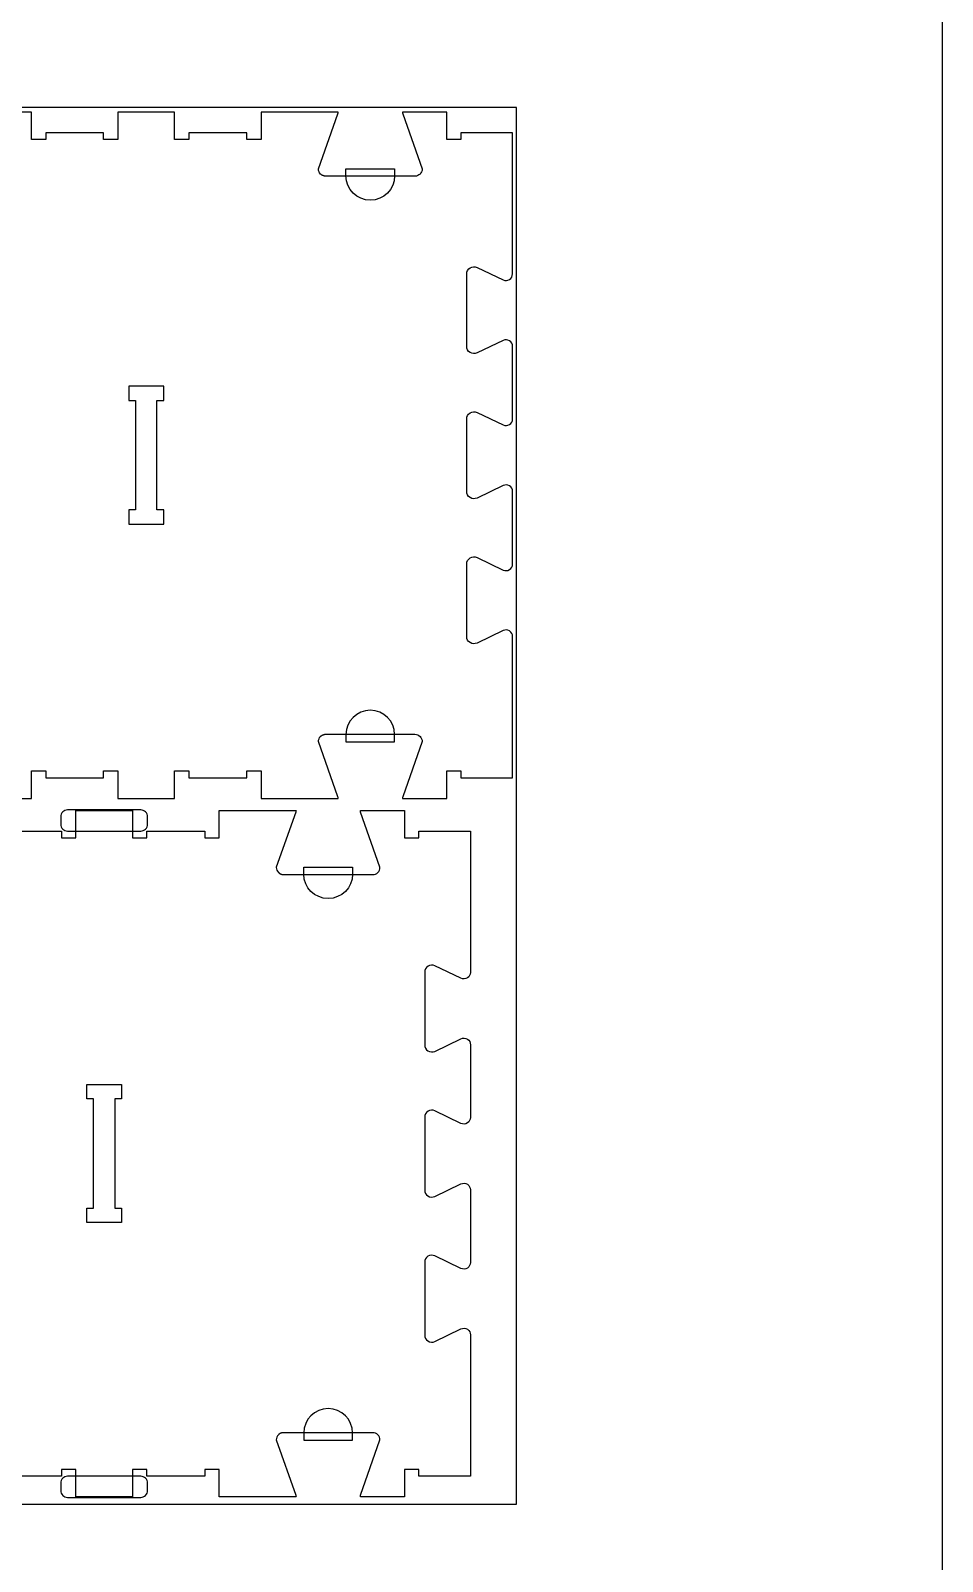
# Model space of a CAD drawing. Extents: x -10701 to -7518, y -36097 to -28504.
# Drawn here: x -8314 to -7518, y -31798 to -30461 of the extents above; entities that cross this region are included whole.
import ezdxf

# ---------------------------------------------------------------- set-up
doc = ezdxf.new("R2010")
doc.units = 0
for name, color, linetype in [('0_SHEET_SPRUCEPLY_2440X122', 1, 'CONTINUOUS'), ('3_ANYTOOL_CUTTHROUGH_INSID', 4, 'CONTINUOUS'), ('4_ANYTOOL_CUTTHROUGH_OUTSI', 5, 'CONTINUOUS'), ('5_ANYTOOL_HALF_MILL_9MM_IN', 3, 'CONTINUOUS'), ('DONOTCUT', 18, 'CONTINUOUS')]:
    doc.layers.add(name, color=color, linetype=linetype)

msp = doc.modelspace()

# ---------------------------------------------------------------- linework, layer by layer
at = {"layer": '0_SHEET_SPRUCEPLY_2440X122'}
msp.add_lwpolyline([(-10329.7, -30527.8), (-10329.7, -31747.8), (-7889.7, -31747.8), (-7889.7, -30527.8)], close=True, dxfattribs=at)
at = {"layer": '3_ANYTOOL_CUTTHROUGH_INSID', "color": 4}
for points in [[(-8227.9, -30891.9), (-8197.7, -30891.9), (-8197.7, -30879.4), (-8203.7, -30879.4), (-8203.7, -30783.9), (-8197.7, -30783.9), (-8197.7, -30771.4), (-8228.2, -30771.4), (-8228.2, -30783.9), (-8222.2, -30783.9), (-8222.2, -30879.4), (-8228.2, -30879.4), (-8228.2, -30891.9)], [(-8264.7, -31381.4), (-8234.4, -31381.4), (-8234.4, -31393.9), (-8240.4, -31393.9), (-8240.4, -31489.4), (-8234.4, -31489.4), (-8234.4, -31501.9), (-8264.9, -31501.9), (-8264.9, -31489.4), (-8258.9, -31489.4), (-8258.9, -31393.9), (-8264.9, -31393.9), (-8264.9, -31381.4)]]:
    msp.add_lwpolyline(points, close=True, dxfattribs=at)
at = {"layer": '4_ANYTOOL_CUTTHROUGH_OUTSI', "color": 5}
for points in [[(-8380.4, -31131.4), (-8313.2, -31131.4), (-8313.2, -31107.4), (-8300.7, -31107.4), (-8300.7, -31113.4), (-8250.2, -31113.4), (-8250.2, -31107.4), (-8237.7, -31107.4), (-8237.7, -31131.4), (-8188.2, -31131.4), (-8188.2, -31107.6), (-8188.2, -31107.4), (-8187.9, -31107.4), (-8175.7, -31107.4), (-8175.7, -31113.4), (-8125.2, -31113.4), (-8125.2, -31107.4), (-8112.7, -31107.4), (-8112.7, -31131.4), (-8062.9, -31131.4), (-8045.5, -31131.4), (-8045.5, -31131.4, 0.061486), (-8045.7, -31130), (-8062.6, -31081.7), (-8062.6, -31081.7), (-8062.6, -31081.6), (-8062.6, -31081.6, -0.198912), (-8060.8, -31077.2), (-8060.7, -31077.1), (-8060.6, -31077), (-8060.5, -31076.9), (-8060.4, -31076.8), (-8060.2, -31076.7), (-8060.1, -31076.6), (-8060, -31076.5), (-8059.9, -31076.4), (-8059.7, -31076.3), (-8059.6, -31076.3), (-8059.5, -31076.2), (-8059.3, -31076.1), (-8059.2, -31076), (-8059.1, -31076), (-8058.9, -31075.9), (-8058.8, -31075.8), (-8058.6, -31075.8), (-8058.5, -31075.7), (-8058.3, -31075.7), (-8058.2, -31075.6), (-8058, -31075.6), (-8057.9, -31075.5), (-8057.7, -31075.5), (-8057.6, -31075.5), (-8057.4, -31075.5), (-8057.3, -31075.4), (-8057.1, -31075.4), (-8057, -31075.4), (-8056.8, -31075.4), (-8056.7, -31075.4), (-8056.5, -31075.4), (-8056.4, -31075.4), (-7978.4, -31075.4, -0.414214), (-7972.1, -31081.6), (-7972.1, -31081.7), (-7972.2, -31081.7), (-7989, -31130), (-7989, -31130, 0.061485), (-7989.3, -31131.4), (-7950.7, -31131.4), (-7950.7, -31107.6), (-7950.7, -31107.4), (-7938.2, -31107.4), (-7938.2, -31113.4), (-7893.2, -31113.4), (-7893.2, -30990), (-7893.2, -30990, 0.551268), (-7901.4, -30984.8), (-7924.2, -30995.7, -0.551268), (-7933.2, -30990), (-7933.2, -30926.6, -0.551268), (-7924.2, -30921), (-7901.4, -30931.9, 0.551268), (-7893.2, -30926.7), (-7893.2, -30863.3, 0.551268), (-7901.4, -30858.1), (-7924.2, -30869, -0.551268), (-7933.2, -30863.3), (-7933.2, -30799.9, -0.257375), (-7930.3, -30794.6, -0.257375), (-7924.2, -30794.3), (-7901.4, -30805.2, 0.551268), (-7893.2, -30800), (-7893.2, -30736.6, 0.551268), (-7901.4, -30731.4), (-7924.2, -30742.3, -0.551268), (-7933.2, -30736.6), (-7933.2, -30673.2, -0.551268), (-7924.2, -30667.6), (-7901.4, -30678.5, 0.257375), (-7895.9, -30678.1, 0.257375), (-7893.2, -30673.3), (-7893.2, -30549.9), (-7938.2, -30549.9), (-7938.2, -30555.9), (-7950.7, -30555.9), (-7950.7, -30531.9), (-7989.3, -30531.9), (-7989.3, -30531.9, 0.061485), (-7989, -30533.3), (-7972.2, -30581.5), (-7972.1, -30581.6), (-7972.1, -30581.6), (-7972.1, -30581.6, -0.414214), (-7978.4, -30587.9), (-8056.4, -30587.9), (-8056.5, -30587.9), (-8056.7, -30587.9), (-8056.8, -30587.8), (-8057, -30587.8), (-8057.1, -30587.8), (-8057.3, -30587.8), (-8057.4, -30587.8), (-8057.6, -30587.7), (-8057.7, -30587.7), (-8057.9, -30587.7), (-8058, -30587.6), (-8058.2, -30587.6), (-8058.3, -30587.5), (-8058.5, -30587.5), (-8058.6, -30587.4), (-8058.8, -30587.4), (-8058.9, -30587.3), (-8059.1, -30587.3), (-8059.2, -30587.2), (-8059.3, -30587.1), (-8059.5, -30587), (-8059.6, -30587), (-8059.7, -30586.9), (-8059.9, -30586.8), (-8060, -30586.7), (-8060.1, -30586.6), (-8060.2, -30586.5), (-8060.4, -30586.4), (-8060.5, -30586.3), (-8060.6, -30586.2), (-8060.7, -30586.1), (-8060.8, -30586, -0.198912), (-8062.6, -30581.6), (-8062.6, -30581.6), (-8062.6, -30581.5), (-8045.7, -30533.3), (-8045.7, -30533.3, 0.061485), (-8045.5, -30531.9), (-8062.9, -30531.9), (-8112.7, -30531.9), (-8112.7, -30555.9), (-8125.2, -30555.9), (-8125.2, -30549.9), (-8175.7, -30549.9), (-8175.7, -30555.9), (-8188.2, -30555.9), (-8188.2, -30531.9), (-8237.7, -30531.9), (-8237.7, -30555.6), (-8237.7, -30555.9), (-8250.2, -30555.9), (-8250.2, -30549.9), (-8300.7, -30549.9), (-8300.7, -30555.9), (-8313.2, -30555.9), (-8313.2, -30531.9), (-8380.4, -30531.9)], [(-8337.4, -31159.9), (-8286.9, -31159.9), (-8286.9, -31165.9), (-8274.4, -31165.9), (-8274.4, -31141.9), (-8224.9, -31141.9), (-8224.9, -31165.9), (-8212.4, -31165.9), (-8212.4, -31159.9), (-8161.9, -31159.9), (-8161.9, -31165.9), (-8149.4, -31165.9), (-8149.4, -31141.9), (-8099.7, -31141.9), (-8082.2, -31141.9), (-8082.2, -31141.9, -0.061486), (-8082.5, -31143.3), (-8099.4, -31191.5), (-8099.4, -31191.6), (-8099.4, -31191.6), (-8099.4, -31191.6, 0.198912), (-8097.6, -31196), (-8097.4, -31196.1), (-8097.3, -31196.2), (-8097.2, -31196.3), (-8097.1, -31196.4), (-8097, -31196.5), (-8096.9, -31196.6), (-8096.7, -31196.7), (-8096.6, -31196.8), (-8096.5, -31196.9), (-8096.4, -31197), (-8096.2, -31197), (-8096.1, -31197.1), (-8095.9, -31197.2), (-8095.8, -31197.3), (-8095.7, -31197.3), (-8095.5, -31197.4), (-8095.4, -31197.4), (-8095.2, -31197.5), (-8095.1, -31197.5), (-8094.9, -31197.6), (-8094.8, -31197.6), (-8094.6, -31197.7), (-8094.5, -31197.7), (-8094.3, -31197.7), (-8094.2, -31197.8), (-8094, -31197.8), (-8093.9, -31197.8), (-8093.7, -31197.8), (-8093.6, -31197.8), (-8093.4, -31197.9), (-8093.3, -31197.9), (-8093.1, -31197.9), (-8015.1, -31197.9, 0.414214), (-8008.9, -31191.6), (-8008.9, -31191.6), (-8008.9, -31191.5), (-8025.8, -31143.3), (-8025.8, -31143.3, -0.061485), (-8026, -31141.9), (-7987.4, -31141.9), (-7987.4, -31165.9), (-7974.9, -31165.9), (-7974.9, -31159.9), (-7929.9, -31159.9), (-7929.9, -31283.3), (-7929.9, -31283.3, -0.551268), (-7938.2, -31288.5), (-7961, -31277.6, 0.551268), (-7969.9, -31283.2), (-7969.9, -31346.6, 0.257375), (-7967, -31351.9, 0.257375), (-7961, -31352.3), (-7938.2, -31341.4, -0.257375), (-7932.6, -31341.7, -0.257375), (-7929.9, -31346.6), (-7929.9, -31410, -0.551268), (-7938.2, -31415.2), (-7961, -31404.3, 0.551268), (-7969.9, -31409.9), (-7969.9, -31473.3, 0.257375), (-7967, -31478.6, 0.257375), (-7961, -31479), (-7938.2, -31468.1, -0.551268), (-7929.9, -31473.3), (-7929.9, -31536.7, -0.551268), (-7938.2, -31541.9), (-7961, -31531, 0.257375), (-7967, -31531.3, 0.257375), (-7969.9, -31536.6), (-7969.9, -31600, 0.257375), (-7967, -31605.3, 0.257375), (-7961, -31605.7), (-7938.2, -31594.8, -0.257375), (-7932.6, -31595.1, -0.257375), (-7929.9, -31600), (-7929.9, -31723.4), (-7974.9, -31723.4), (-7974.9, -31717.4), (-7987.4, -31717.4), (-7987.4, -31741.4), (-8026, -31741.4), (-8026, -31741.4, -0.061485), (-8025.8, -31740), (-8008.9, -31691.7), (-8008.9, -31691.7), (-8008.9, -31691.6), (-8008.9, -31691.6, 0.414214), (-8015.1, -31685.4), (-8093.1, -31685.4), (-8093.3, -31685.4), (-8093.4, -31685.4), (-8093.6, -31685.4), (-8093.7, -31685.4), (-8093.9, -31685.4), (-8094, -31685.4), (-8094.2, -31685.5), (-8094.3, -31685.5), (-8094.5, -31685.5), (-8094.6, -31685.5), (-8094.8, -31685.6), (-8094.9, -31685.6), (-8095.1, -31685.7), (-8095.2, -31685.7), (-8095.4, -31685.8), (-8095.5, -31685.8), (-8095.7, -31685.9), (-8095.8, -31686), (-8095.9, -31686), (-8096.1, -31686.1), (-8096.2, -31686.2), (-8096.4, -31686.3), (-8096.5, -31686.3), (-8096.6, -31686.4), (-8096.7, -31686.5), (-8096.9, -31686.6), (-8097, -31686.7), (-8097.1, -31686.8), (-8097.2, -31686.9), (-8097.3, -31687), (-8097.4, -31687.1), (-8097.6, -31687.2, 0.198912), (-8099.4, -31691.6), (-8099.4, -31691.7), (-8099.4, -31691.7), (-8082.5, -31740), (-8082.5, -31740, -0.061485), (-8082.2, -31741.4), (-8099.7, -31741.4), (-8149.4, -31741.4), (-8149.4, -31717.4), (-8161.9, -31717.4), (-8161.9, -31723.4), (-8212.4, -31723.4), (-8212.4, -31717.4), (-8224.9, -31717.4), (-8224.9, -31741.4), (-8274.4, -31741.4), (-8274.4, -31717.4), (-8286.9, -31717.4), (-8286.9, -31723.4), (-8337.4, -31723.4)]]:
    msp.add_lwpolyline(points, format="xyb", dxfattribs=at)
at = {"layer": '5_ANYTOOL_HALF_MILL_9MM_IN', "color": 3}
for points in [[(-7996.1, -30587.6, -1), (-8038.6, -30587.6), (-8038.6, -30587.4), (-8038.6, -30581.4), (-7996.1, -30581.4), (-7996.1, -30587.4), (-7996.1, -30587.6)], [(-7996.1, -31075.6, 1), (-8038.6, -31075.6), (-8038.6, -31075.9), (-8038.6, -31081.9), (-7996.1, -31081.9), (-7996.1, -31075.9), (-7996.1, -31075.6)], [(-8281.6, -31141.4, 0.414214), (-8287.6, -31147.4), (-8287.6, -31153.9, 0.414214), (-8281.6, -31159.9), (-8217.8, -31159.9, 0.414214), (-8211.8, -31153.9), (-8211.8, -31147.4, 0.414214), (-8217.8, -31141.4)], [(-8032.9, -31197.6, -1), (-8075.4, -31197.6), (-8075.4, -31197.4), (-8075.4, -31191.4), (-8032.9, -31191.4), (-8032.9, -31197.4), (-8032.9, -31197.6)], [(-8032.9, -31685.6, 1), (-8075.4, -31685.6), (-8075.4, -31685.9), (-8075.4, -31691.9), (-8032.9, -31691.9), (-8032.9, -31685.9), (-8032.9, -31685.6)], [(-8281.6, -31723.4, 0.414214), (-8287.6, -31729.4), (-8287.6, -31735.9, 0.414214), (-8281.6, -31741.9), (-8217.8, -31741.9, 0.414214), (-8211.8, -31735.9), (-8211.8, -31729.4, 0.414214), (-8217.8, -31723.4)]]:
    msp.add_lwpolyline(points, format="xyb", close=True, dxfattribs=at)
at = {"layer": 'DONOTCUT'}
msp.add_lwpolyline([(-10701.4, -36097.2), (-7518, -36097.2), (-7518, -28503.8), (-10701.4, -28503.8)], close=True, dxfattribs=at)

doc.saveas('drawing.dxf')
